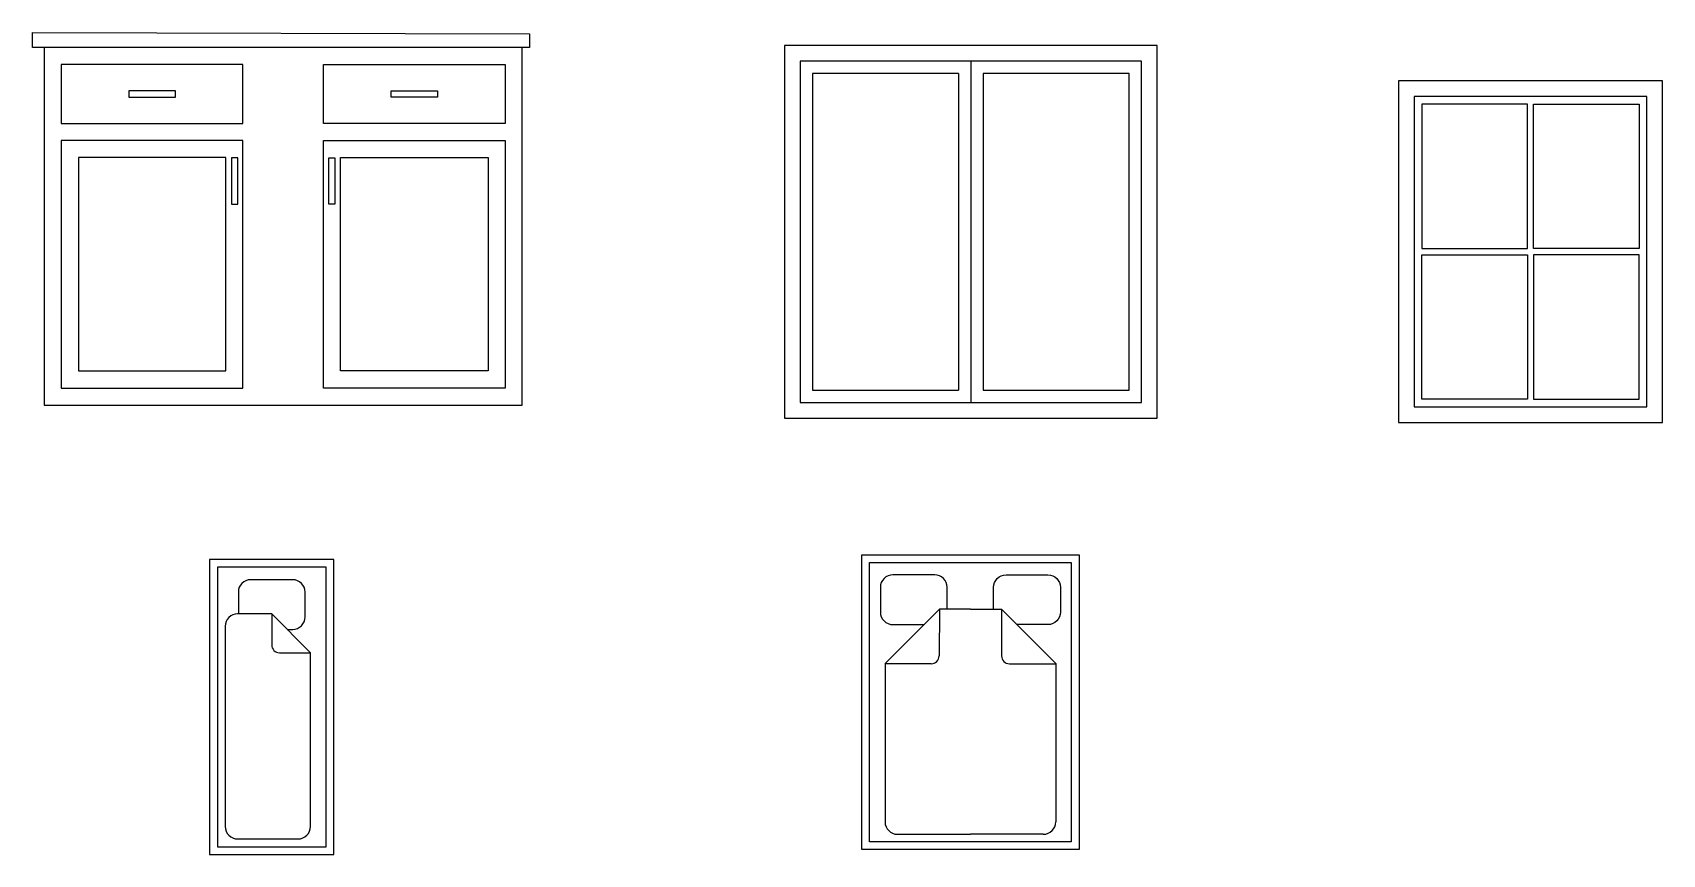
# Model space of a CAD drawing. Header units: millimetres. Extents: x 873 to 2020, y 293 to 1410.
# Drawn here: x 873 to 1923, y 293 to 823 of the extents above; entities outside this region: 1.
import ezdxf

# ---------------------------------------------------------------- set-up
doc = ezdxf.new("R2010")
doc.units = ezdxf.units.MM

msp = doc.modelspace()

# ---------------------------------------------------------------- linework, layer by layer
for p, q in [((1587.4, 804.5), (1367.4, 804.5)), ((1367.4, 804.5), (1367.4, 584.5)), ((1477.4, 804.5), (1477.4, 584.5)), ((1587.4, 584.5), (1587.4, 804.5)), ((1375.4, 796.5), (1375.4, 592.5)), ((1469.4, 796.5), (1375.4, 796.5)), ((1469.4, 796.5), (1469.4, 592.5)), ((1579.4, 796.5), (1485.4, 796.5)), ((1485.4, 796.5), (1485.4, 592.5)), ((1579.4, 592.5), (1579.4, 796.5)), ((1375.4, 592.5), (1469.4, 592.5)), ((1485.4, 592.5), (1579.4, 592.5)), ((1367.4, 584.5), (1587.4, 584.5)), ((1005.4, 462.4), (1005.4, 448.4)), ((1040.4, 470.4), (1013.4, 470.4)), ((1048.4, 446.4), (1048.4, 462.4)), ((1026.9, 448.4), (1026.9, 428.4)), ((1457.1, 451.4), (1422.1, 416.4)), ((1457.1, 451.3), (1456.9, 421.3)), ((1477.1, 451.4), (1457.1, 451.4)), ((1477.1, 451.4), (1497.1, 451.4)), ((1497.1, 451.4), (1532.1, 416.4)), ((1497.1, 451.3), (1497.2, 421.3)), ((1036.9, 438.4), (1040.4, 438.4)), ((1031.9, 423.4), (1051.9, 423.4)), ((1422.1, 416.4), (1422.1, 314.4)), ((1451.9, 416.3), (1422.1, 416.3)), ((1502.2, 416.3), (1532.1, 416.3)), ((1532.1, 416.4), (1532.1, 314.4)), ((1430.1, 306.4), (1477.1, 306.4)), ((1524.1, 306.4), (1477.1, 306.4))]:
    msp.add_line(p, q)
for points in [[(1980.3, 1406.5), (2020.3, 1406.5), (2020.3, 1410.5), (1980.3, 1410.5)], [(880.3, 582.9), (1188.3, 582.9), (1188.3, 813.4), (880.3, 813.4)], [(1357.4, 574.5), (1597.4, 574.5), (1597.4, 814.5), (1357.4, 814.5)], [(891.3, 764.4), (1008.3, 764.4), (1008.3, 802.4), (891.3, 802.4)], [(1177.3, 764.4), (1060.3, 764.4), (1060.3, 802.4), (1177.3, 802.4)], [(1753, 571.8), (1923, 571.8), (1923, 791.8), (1753, 791.8)], [(934.8, 781.4), (964.8, 781.4), (964.8, 785.4), (934.8, 785.4)], [(1133.8, 781.4), (1103.8, 781.4), (1103.8, 785.4), (1133.8, 785.4)], [(1763, 581.8), (1913, 581.8), (1913, 781.8), (1763, 781.8)], [(1768, 683.8), (1836, 683.8), (1836, 776.8), (1768, 776.8)], [(1908, 683.8), (1840, 683.8), (1840, 776.8), (1908, 776.8)], [(891.3, 593.9), (1008.3, 593.9), (1008.3, 753.4), (891.3, 753.4)], [(1177.3, 593.9), (1060.3, 593.9), (1060.3, 753.4), (1177.3, 753.4)], [(902.3, 604.9), (997.3, 604.9), (997.3, 742.4), (902.3, 742.4)], [(1005, 712.3), (1005, 742.3), (1001, 742.3), (1001, 712.3)], [(1063.6, 712.3), (1063.6, 742.3), (1067.6, 742.3), (1067.6, 712.3)], [(1166.3, 604.9), (1071.3, 604.9), (1071.3, 742.4), (1166.3, 742.4)], [(1768, 679.8), (1836, 679.8), (1836, 586.8), (1768, 586.8)], [(1908, 679.8), (1840, 679.8), (1840, 586.8), (1908, 586.8)], [(986.9, 293.4), (1066.9, 293.4), (1066.9, 483.4), (986.9, 483.4)], [(1407.1, 486.5), (1547.1, 486.5), (1547.1, 296.5), (1407.1, 296.5)], [(991.9, 298.4), (1061.9, 298.4), (1061.9, 478.4), (991.9, 478.4)], [(1412.1, 481.5), (1542.1, 481.5), (1542.1, 301.5), (1412.1, 301.5)], [(1454.1, 415.3)]]:
    msp.add_lwpolyline(points, close=True)
msp.add_lwpolyline([(880.3, 813.4), (872.8, 813.4), (872.8, 822.9), (1192.9, 822.2), (1193, 813.4), (1188.3, 813.3)])
for points in [[(1462.1, 451.4), (1462.1, 465.5, 0.414214), (1454.1, 473.5), (1427.1, 473.5, 0.414214), (1419.1, 465.5), (1419.1, 449.5, 0.414214), (1427.1, 441.5), (1447.2, 441.5)], [(1492.1, 451.4), (1492.1, 465.5, -0.414214), (1500.1, 473.5), (1527.1, 473.5, -0.414214), (1535.1, 465.5), (1535.1, 449.5, -0.414214), (1527.1, 441.5), (1506.9, 441.5)]]:
    msp.add_lwpolyline(points, format="xyb")
msp.add_lwpolyline([(1004.9, 303.4), (1043.9, 303.4, 0.414214), (1051.9, 311.4), (1051.9, 423.4), (1026.9, 448.4), (1004.9, 448.4, 0.414214), (996.9, 440.4), (996.9, 311.4, 0.414214)], format="xyb", close=True)
for centre, radius, start, end in [((1013.4, 462.4), 8, 90, 180), ((1040.4, 462.4), 8, 0, 90), ((1040.4, 446.4), 8, 270, 0), ((1031.9, 428.4), 5, 180, 270), ((1451.9, 421.3), 5, 270, 359.6463), ((1502.2, 421.3), 5, 180.3537, 270), ((1430.1, 314.4), 8, 180, 270), ((1524.1, 314.4), 8, 270, 0)]:
    msp.add_arc(centre, radius, start, end)

doc.saveas('drawing.dxf')
